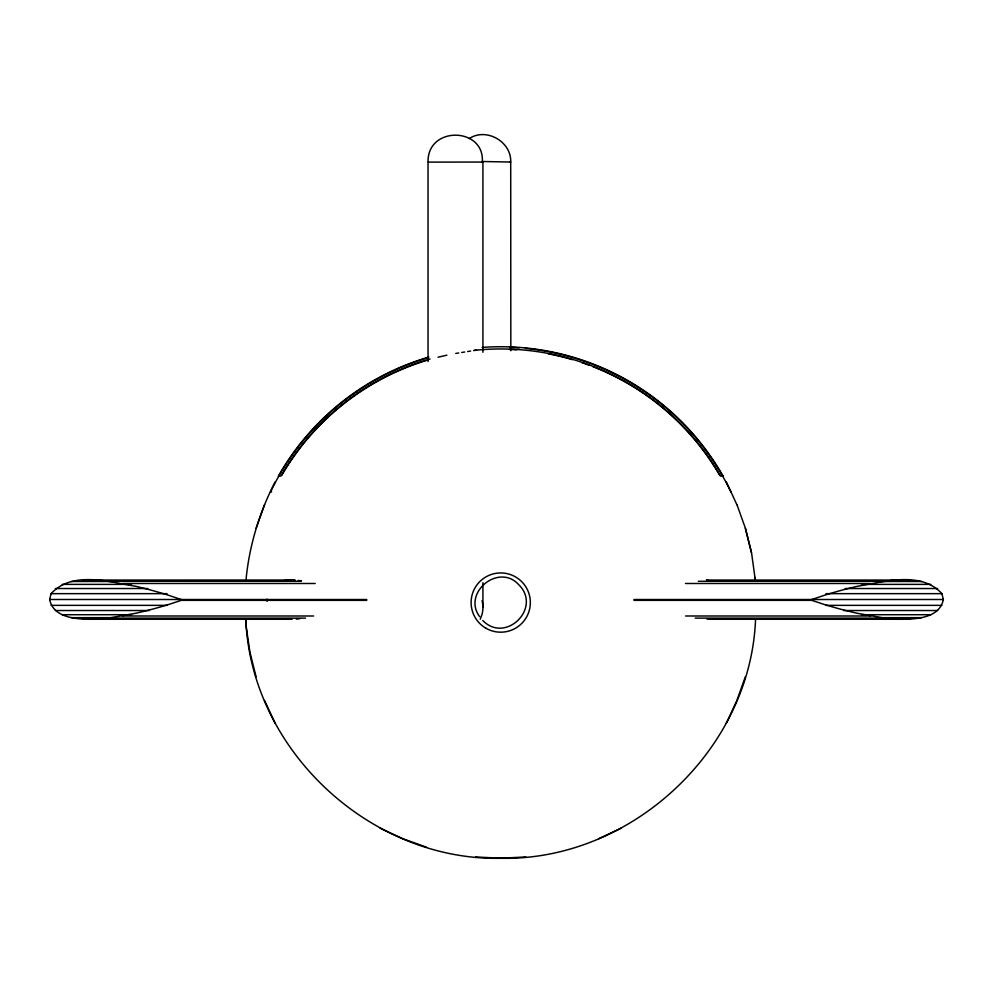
<?xml version="1.0" encoding="UTF-8"?>
<svg xmlns="http://www.w3.org/2000/svg" width="993" height="993" viewBox="0 0 993 993"><rect width="100%" height="100%" fill="white"/><g stroke="black" fill="none" stroke-linecap="round" stroke-linejoin="round"><path stroke-width="1.49" d="M246.165 580.458L246.239 577.504C249.739 544.164 259.707 511.718 275.098 481.965M755.574 618.776C750.907 749.603 631.325 861.03 500.72 858.287C370.079 861.03 250.646 749.591 245.805 618.788M266.918 599.139L267.092 601.336M708.791 619.272L897.895 619.272C913.771 619.384 939.452 619.086 943.35 599.499L941.91 593.653C920.685 570.541 884.167 581.886 857.22 586.317A2471.527 987.551 -90 0 0 824.327 595.316L811.765 599.524M291.967 619.272L95.105 619.272C79.229 619.384 53.548 619.086 49.65 599.499L51.09 593.653C72.315 570.541 108.833 581.886 135.78 586.317A2471.527 987.551 90 0 1 168.673 595.316L181.235 599.524M256.095 528.35L264.535 504.729M745.358 676.779L736.905 700.4L726.342 723.165M480.264 619.222L482.027 614.382A55.099 38.566 0 0 0 482.077 600.74M469.217 138.598C486.21 127.216 511.544 141.602 510.712 162.045L510.824 350.728M598.556 838.75L621.32 828.187M438.025 357.219L446.875 355.159M95.105 619.272L108.56 618.118L135.768 613.264A2471.527 987.551 -90 0 0 168.673 604.476L181.235 600.355L366.74 600.355M708.009 618.987L707.053 619.173M285.003 580.235L294.487 580.036M455.762 353.434L458.741 352.962M461.72 352.478L464.687 352.006M467.666 351.534L470.632 351.063M473.611 350.591L476.578 350.119M296.336 619.123L299.563 618.763M482.288 162.157C485.043 126.93 427.238 125.515 428.033 162.045L428.033 361.551M509.893 162.157L510.712 162.045L482.101 161.499M525.781 856.971L500.72 858.213L475.672 856.971M723.041 476.119L720.546 476.119A253.6 253.6 0 0 0 474.468 350.33M270.704 491.883L271.598 491.883M82.556 580.049L295.082 580.036M706.495 580.049L910.444 580.049M108.572 581.277L300.879 581.277M698.315 581.277L884.428 581.277M71.434 581.501L116.268 581.501M876.732 581.501L921.566 581.501M122.325 583.487L315.203 583.487M685.518 583.487L870.675 583.487M62.224 584.38L131.535 584.38M861.465 584.38L930.776 584.38M55.347 588.526L147.845 588.526M845.155 588.526L937.653 588.526M51.09 593.653L167.06 593.653M825.94 593.653L941.91 593.653M49.65 599.499L366.74 599.524M633.993 599.524L943.35 599.499M633.993 600.355L811.765 600.355L824.327 604.476A2471.527 987.551 90 0 0 857.232 613.264L884.44 618.118L897.895 619.272M51.09 605.358L167.047 605.358M825.953 605.358L941.91 605.358M55.335 610.521L149.372 610.521M843.628 610.521L937.665 610.521M62.211 614.717L131.523 614.717M861.477 614.717L930.789 614.717M122.313 615.995L313.651 615.995M685.53 615.995L870.687 615.995M71.409 617.658L116.255 617.658M876.745 617.658L921.591 617.658M108.56 618.118L305.521 618.118M695.237 618.118L884.44 618.118M82.531 619.173L291.557 619.235M708.592 619.173L910.469 619.173M301.549 580.818L298.272 580.421M428.306 162.12L482.921 162.045L482.921 352.267M707.997 580.235L707.041 580.049M285.947 619.173L284.991 618.987M426.518 847.203L402.897 838.75L380.12 828.187M482.784 620.501C505.772 644.184 542.352 607.604 518.669 584.629C498.771 562.696 462.006 592.871 479.631 616.665M726.342 481.965L736.905 504.729M264.535 700.4L275.098 723.165M736.98 504.705L745.433 528.338L751.527 552.679L755.363 580.446L755.139 577.504M745.358 528.35L751.453 552.691M256.095 676.779L249.988 652.438L246.314 627.626L245.879 618.776M482.921 582.705L482.921 607.455M428.877 357.033A255.834 255.834 0 0 0 278.325 476.119L280.907 476.119A253.6 253.6 0 0 1 430.068 359.007M482.151 347.413A255.834 255.834 0 0 1 723.115 476.119M281.801 475.225A253.265 253.265 0 0 1 426.295 360.484M509.434 349.449A253.265 253.265 0 0 1 516.695 349.809M548.384 353.831A253.265 253.265 0 0 1 572.365 359.652M582.059 362.718A253.265 253.265 0 0 1 588.911 365.151M592.982 366.702A253.265 253.265 0 0 1 719.64 475.225M270.555 491.883A255.4 255.4 0 0 1 427.76 357.815M509.968 347.339A255.4 255.4 0 0 1 519.202 347.835M525.347 348.357A255.4 255.4 0 0 1 730.898 491.883M485.912 628.221A29.629 29.629 0 0 0 530.349 602.565A29.629 29.629 0 0 0 485.912 576.908A29.629 29.629 0 0 0 485.912 628.221"/></g></svg>
